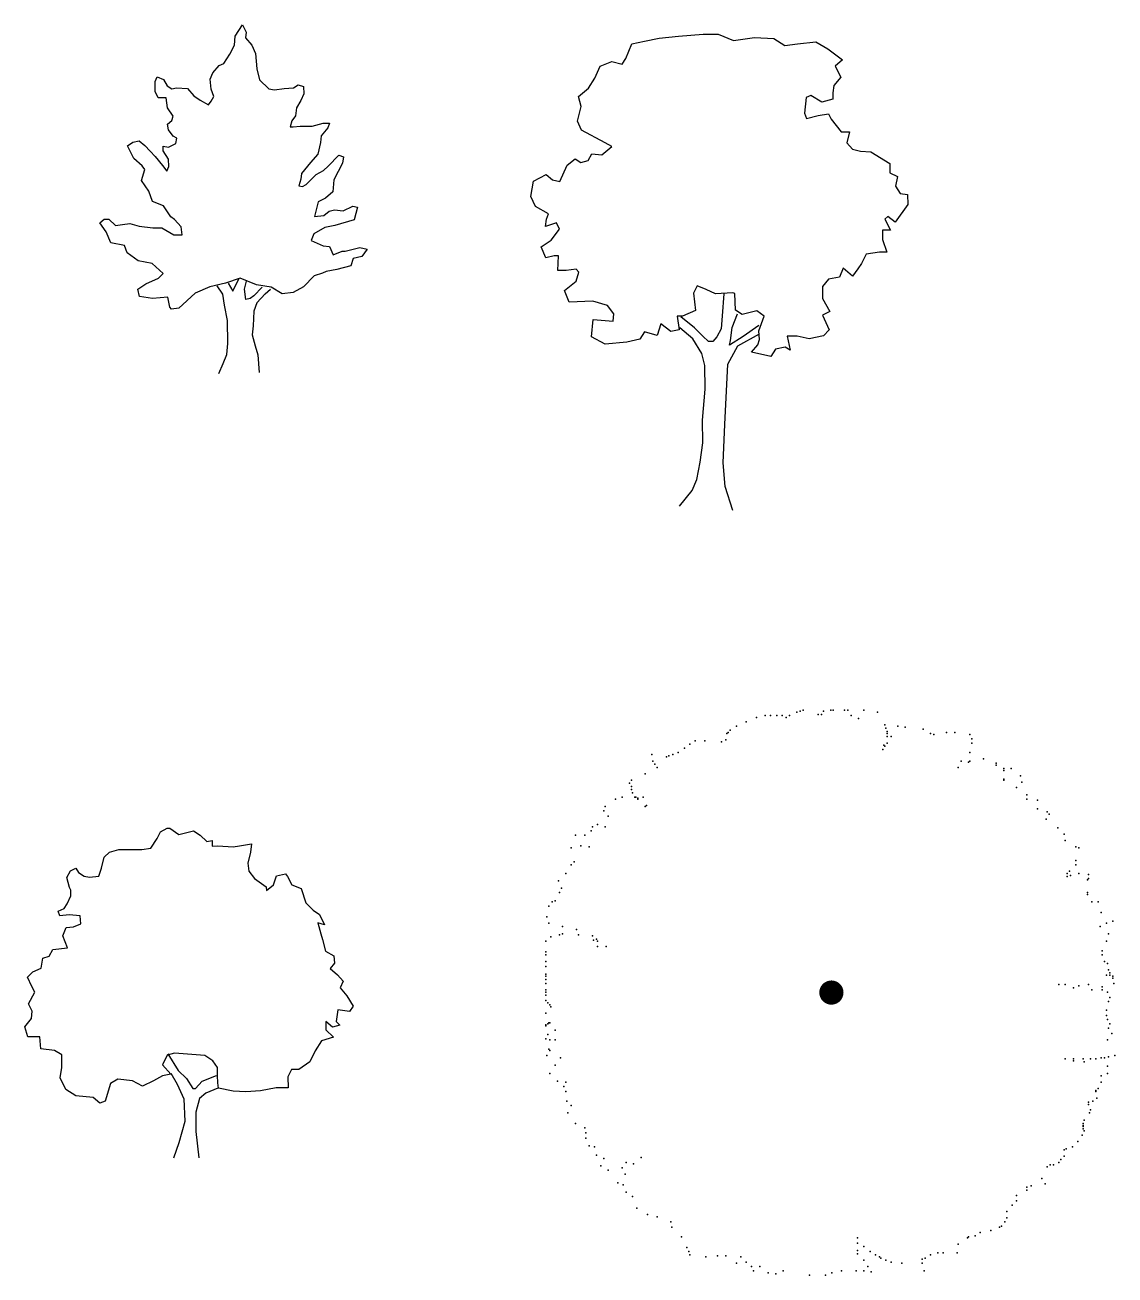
# Model space of a CAD drawing. Header units: metres. Extents: x -282 to 3977, y 160 to 949.
# Drawn here: x 1511.08 to 1534.14, y 296.96 to 323.42 of the extents above; entities that cross this region are included whole.
import ezdxf

# ---------------------------------------------------------------- set-up
doc = ezdxf.new("R2010")
doc.units = ezdxf.units.M
doc.layers.get('0').update_dxf_attribs({"color": 6})
doc.layers.add('Cadastre Land Parcels_SP_EXT', color=7, linetype='Continuous')
doc.styles.get("Standard").update_dxf_attribs({"font": 'ARIAL.TTF'})

# ---------------------------------------------------------------- blocks, each defined once
blk = doc.blocks.new('TREE04E')
for p, q in [((-0.248, 7.475), (-0.095, 7.708)), ((-0.095, 7.708), (-0.016, 7.554)), ((-0.263, 7.281), (-0.248, 7.475)), ((-0.016, 7.554), (-0.032, 7.438)), ((-0.032, 7.438), (0.102, 7.284)), ((-0.361, 7.087), (-0.263, 7.281)), ((0.102, 7.284), (0.181, 7.108)), ((-0.591, 6.853), (-0.492, 6.892)), ((-0.492, 6.892), (-0.361, 7.087)), ((0.181, 7.108), (0.206, 6.782)), ((-0.782, 6.558), (-0.722, 6.697)), ((-0.722, 6.697), (-0.591, 6.853)), ((0.206, 6.782), (0.263, 6.55)), ((-1.942, 6.511), (-1.905, 6.61)), ((-1.941, 6.301), (-1.942, 6.511)), ((-1.905, 6.61), (-1.766, 6.551)), ((-1.766, 6.551), (-1.687, 6.419)), ((-1.687, 6.419), (-1.593, 6.359)), ((-1.593, 6.359), (-1.494, 6.381)), ((-1.494, 6.381), (-1.261, 6.361)), ((-1.261, 6.361), (-1.128, 6.207)), ((-0.758, 6.349), (-0.782, 6.558)), ((0.263, 6.55), (0.463, 6.358)), ((0.463, 6.358), (0.579, 6.337)), ((0.579, 6.337), (0.789, 6.361)), ((0.789, 6.361), (0.983, 6.379)), ((0.983, 6.379), (1.082, 6.44)), ((1.082, 6.44), (1.198, 6.403)), ((1.198, 6.403), (1.199, 6.248)), ((-1.879, 6.163), (-1.941, 6.301)), ((-1.708, 6.164), (-1.879, 6.163)), ((-1.684, 5.954), (-1.708, 6.164)), ((-1.128, 6.207), (-0.989, 6.115)), ((-0.989, 6.115), (-0.816, 6.016)), ((-0.816, 6.016), (-0.756, 6.094)), ((-0.702, 6.194), (-0.758, 6.349)), ((-0.756, 6.094), (-0.702, 6.194)), ((1.139, 6.109), (1.047, 5.954)), ((1.199, 6.248), (1.139, 6.109)), ((-1.566, 5.778), (-1.684, 5.954)), ((1.047, 5.954), (1.026, 5.782)), ((-1.681, 5.606), (-1.588, 5.684)), ((-1.664, 5.49), (-1.681, 5.606)), ((-1.588, 5.684), (-1.566, 5.778)), ((0.949, 5.682), (0.912, 5.549)), ((1.026, 5.782), (0.949, 5.682)), ((0.973, 5.55), (1.127, 5.567)), ((1.127, 5.567), (1.243, 5.568)), ((1.243, 5.568), (1.376, 5.569)), ((1.376, 5.569), (1.608, 5.632)), ((1.608, 5.632), (1.668, 5.632)), ((1.668, 5.632), (1.746, 5.633)), ((1.746, 5.633), (1.708, 5.533)), ((-1.563, 5.353), (-1.664, 5.49)), ((-1.485, 5.315), (-1.563, 5.353)), ((-1.507, 5.199), (-1.485, 5.315)), ((0.912, 5.549), (0.973, 5.55)), ((1.571, 5.361), (1.555, 5.223)), ((1.708, 5.533), (1.571, 5.361)), ((-2.529, 5.152), (-2.413, 5.23)), ((-2.394, 4.882), (-2.529, 5.152)), ((-2.413, 5.23), (-2.281, 5.253)), ((-2.281, 5.253), (-2.164, 5.155)), ((-2.164, 5.155), (-2.047, 5.04)), ((-2.047, 5.04), (-1.947, 4.924)), ((-1.777, 5.141), (-1.661, 5.12)), ((-1.776, 5.042), (-1.777, 5.141)), ((-1.659, 4.871), (-1.776, 5.042)), ((-1.661, 5.12), (-1.507, 5.199)), ((1.555, 5.223), (1.497, 4.973)), ((-2.216, 4.729), (-2.394, 4.882)), ((-1.947, 4.924), (-1.79, 4.732)), ((-1.658, 4.716), (-1.659, 4.871)), ((1.343, 4.795), (1.152, 4.562)), ((1.497, 4.973), (1.343, 4.795)), ((1.714, 4.721), (1.944, 4.955)), ((2.023, 4.784), (1.833, 4.429)), ((1.944, 4.955), (2.039, 4.917)), ((2.039, 4.917), (2.023, 4.784)), ((-2.236, 4.419), (-2.16, 4.652)), ((-2.16, 4.652), (-2.216, 4.729)), ((-1.79, 4.732), (-1.695, 4.617)), ((-1.695, 4.617), (-1.658, 4.716)), ((1.152, 4.562), (1.136, 4.445)), ((1.253, 4.33), (1.461, 4.547)), ((1.461, 4.547), (1.615, 4.626)), ((1.615, 4.626), (1.714, 4.721)), ((-2.079, 4.188), (-2.236, 4.419)), ((1.136, 4.445), (1.098, 4.307)), ((1.098, 4.307), (1.176, 4.291)), ((1.176, 4.291), (1.253, 4.33)), ((1.833, 4.429), (1.812, 4.18)), ((-2, 3.973), (-2.079, 4.188)), ((-1.767, 3.881), (-2, 3.973)), ((1.659, 4.04), (1.505, 3.962)), ((1.812, 4.18), (1.659, 4.04)), ((-1.61, 3.65), (-1.767, 3.881)), ((1.505, 3.962), (1.43, 3.652)), ((1.623, 3.675), (1.738, 3.77)), ((1.738, 3.77), (1.854, 3.793)), ((1.854, 3.793), (2.031, 3.773)), ((2.031, 3.773), (2.24, 3.874)), ((2.24, 3.874), (2.34, 3.852)), ((2.34, 3.852), (2.265, 3.581)), ((-3.118, 3.522), (-3.02, 3.6)), ((-2.979, 3.33), (-3.118, 3.522)), ((-3.02, 3.6), (-2.926, 3.601)), ((-2.926, 3.601), (-2.786, 3.464)), ((-2.786, 3.464), (-2.632, 3.487)), ((-2.632, 3.487), (-2.477, 3.505)), ((-2.477, 3.505), (-2.283, 3.451)), ((-2.283, 3.451), (-1.996, 3.415)), ((-1.533, 3.59), (-1.61, 3.65)), ((-1.393, 3.436), (-1.533, 3.59)), ((1.43, 3.652), (1.623, 3.675)), ((1.857, 3.462), (1.647, 3.421)), ((2.265, 3.581), (1.857, 3.462)), ((-2.883, 3.098), (-2.979, 3.33)), ((-1.996, 3.415), (-1.802, 3.416)), ((-1.802, 3.416), (-1.547, 3.264)), ((-1.547, 3.264), (-1.375, 3.265)), ((-1.375, 3.265), (-1.393, 3.436)), ((1.416, 3.287), (1.356, 3.148)), ((1.647, 3.421), (1.416, 3.287)), ((-2.59, 3.04), (-2.883, 3.098)), ((-2.533, 2.886), (-2.59, 3.04)), ((1.356, 3.148), (1.611, 3.034)), ((1.611, 3.034), (1.744, 3.019)), ((1.744, 3.019), (1.823, 2.842)), ((1.823, 2.842), (2.016, 2.921)), ((2.016, 2.921), (2.076, 2.922)), ((2.076, 2.922), (2.385, 3.001)), ((2.385, 3.001), (2.54, 2.964)), ((2.54, 2.964), (2.426, 2.808)), ((-2.3, 2.716), (-2.533, 2.886)), ((-2.006, 2.658), (-2.3, 2.716)), ((-1.772, 2.449), (-2.006, 2.658)), ((2.249, 2.768), (2.195, 2.613)), ((2.426, 2.808), (2.249, 2.768)), ((-1.871, 2.349), (-1.772, 2.449)), ((1.423, 2.397), (1.192, 2.163)), ((1.594, 2.454), (1.423, 2.397)), ((1.671, 2.493), (1.594, 2.454)), ((1.903, 2.533), (1.671, 2.493)), ((2.195, 2.613), (1.903, 2.533)), ((-2.311, 2.113), (-2.141, 2.231)), ((-2.141, 2.231), (-1.871, 2.349)), ((-0.786, 2.164), (-1.095, 2.029)), ((-0.455, 2.244), (-0.786, 2.164)), ((-0.514, 2.011), (-0.632, 2.187)), ((-0.147, 2.346), (-0.455, 2.244)), ((-0.4, 2.245), (-0.299, 2.074)), ((-0.299, 2.074), (-0.169, 2.346)), ((0.203, 2.211), (-0.147, 2.346)), ((-0.051, 2.115), (-0.013, 2.286)), ((0.319, 2.156), (0.144, 1.978)), ((0.513, 2.158), (0.203, 2.211)), ((0.381, 2.018), (0.496, 2.119)), ((0.746, 2.021), (0.513, 2.158)), ((1.192, 2.163), (0.978, 2.045)), ((-2.272, 1.959), (-2.311, 2.113)), ((-2, 1.922), (-2.272, 1.959)), ((-1.675, 1.947), (-2, 1.922)), ((-1.634, 1.732), (-1.675, 1.947)), ((-1.095, 2.029), (-1.441, 1.717)), ((-0.474, 1.78), (-0.514, 2.011)), ((-0.027, 1.899), (-0.051, 2.115)), ((0.067, 1.922), (-0.027, 1.899)), ((0.144, 1.978), (0.067, 1.922)), ((0.381, 2.018), (0.206, 1.824)), ((0.978, 2.045), (0.746, 2.021)), ((-1.595, 1.693), (-1.634, 1.732)), ((-1.441, 1.717), (-1.595, 1.693)), ((-0.41, 1.454), (-0.474, 1.78)), ((0.146, 1.652), (0.132, 1.342)), ((0.206, 1.824), (0.146, 1.652)), ((-0.407, 0.968), (-0.41, 1.454)), ((0.132, 1.342), (0.112, 1.149)), ((0.112, 1.149), (0.174, 0.917)), ((-0.427, 0.735), (-0.407, 0.968)), ((0.174, 0.917), (0.231, 0.724)), ((-0.595, 0.33), (-0.503, 0.541)), ((-0.503, 0.541), (-0.427, 0.735)), ((0.231, 0.724), (0.256, 0.354))]:
    blk.add_line(p, q)
at = {"flags": 1}
blk.add_attdef('Z', (0, 0), '', height=0.2, dxfattribs=at)
blk = doc.blocks.new('TREE05E')
for p, q in [((-1.748, 9.779), (-1.478, 9.836)), ((-1.478, 9.836), (-1.169, 9.899)), ((-1.169, 9.899), (-0.76, 9.941)), ((-0.76, 9.941), (-0.241, 9.984)), ((-0.241, 9.984), (0.074, 9.987)), ((0.074, 9.987), (0.402, 9.851)), ((0.402, 9.851), (0.849, 9.915)), ((0.849, 9.915), (1.252, 9.896)), ((1.252, 9.896), (1.486, 9.743)), ((1.756, 9.784), (2.143, 9.826)), ((2.143, 9.826), (2.398, 9.673)), ((-1.878, 9.468), (-1.748, 9.779)), ((1.486, 9.743), (1.756, 9.784)), ((2.398, 9.673), (2.71, 9.443)), ((-2.533, 9.054), (-2.419, 9.309)), ((-2.419, 9.309), (-2.171, 9.405)), ((-2.171, 9.405), (-1.955, 9.352)), ((-1.955, 9.352), (-1.878, 9.468)), ((2.71, 9.443), (2.556, 9.31)), ((2.556, 9.31), (2.674, 9.078)), ((-2.669, 8.843), (-2.533, 9.054)), ((2.674, 9.078), (2.521, 8.9)), ((-2.878, 8.664), (-2.669, 8.843)), ((2.521, 8.9), (2.5, 8.745)), ((2.5, 8.745), (2.501, 8.613)), ((-2.821, 8.455), (-2.878, 8.664)), ((1.942, 8.647), (1.906, 8.315)), ((2.036, 8.686), (1.942, 8.647)), ((2.269, 8.55), (2.036, 8.686)), ((2.501, 8.613), (2.269, 8.55)), ((-2.896, 8.145), (-2.821, 8.455)), ((1.906, 8.315), (1.946, 8.199)), ((1.946, 8.199), (2.194, 8.262)), ((2.194, 8.262), (2.409, 8.302)), ((2.409, 8.302), (2.465, 8.187)), ((-2.817, 7.952), (-2.896, 8.145)), ((-2.312, 7.685), (-2.817, 7.952)), ((2.465, 8.187), (2.683, 7.918)), ((-2.173, 7.609), (-2.312, 7.685)), ((2.683, 7.918), (2.854, 7.919)), ((2.854, 7.919), (2.801, 7.686)), ((2.801, 7.686), (2.918, 7.549)), ((-2.674, 7.312), (-2.598, 7.451)), ((-2.598, 7.451), (-2.387, 7.43)), ((-2.387, 7.43), (-2.173, 7.609)), ((2.918, 7.549), (3.09, 7.512)), ((3.09, 7.512), (3.305, 7.497)), ((3.305, 7.497), (3.711, 7.246)), ((-3.273, 6.865), (-3.121, 7.214)), ((-3.121, 7.214), (-2.945, 7.348)), ((-2.945, 7.348), (-2.828, 7.272)), ((-2.828, 7.272), (-2.674, 7.312)), ((3.711, 7.246), (3.711, 7.191)), ((3.711, 7.191), (3.712, 7.052)), ((-3.831, 6.877), (-3.561, 7.017)), ((-3.561, 7.017), (-3.428, 6.902)), ((-3.428, 6.902), (-3.273, 6.865)), ((3.712, 7.052), (3.868, 6.976)), ((3.868, 6.976), (3.831, 6.766)), ((-3.889, 6.551), (-3.831, 6.877)), ((3.831, 6.766), (3.931, 6.612)), ((-3.788, 6.336), (-3.889, 6.551)), ((4.088, 6.381), (3.82, 6.008)), ((3.931, 6.612), (4.086, 6.591)), ((4.086, 6.591), (4.088, 6.381)), ((-3.516, 6.183), (-3.788, 6.336)), ((-3.554, 6.067), (-3.516, 6.183)), ((3.664, 6.123), (3.604, 6.068)), ((3.82, 6.008), (3.664, 6.123)), ((-3.575, 5.912), (-3.554, 6.067)), ((-3.343, 5.991), (-3.575, 5.912)), ((-3.457, 5.625), (-3.282, 5.859)), ((-3.282, 5.859), (-3.343, 5.991)), ((3.722, 5.836), (3.551, 5.835)), ((3.551, 5.835), (3.552, 5.642)), ((3.604, 6.068), (3.722, 5.836)), ((-3.666, 5.486), (-3.457, 5.625)), ((3.552, 5.642), (3.648, 5.371)), ((-3.57, 5.254), (-3.666, 5.486)), ((-3.393, 5.294), (-3.57, 5.254)), ((-3.299, 5.295), (-3.393, 5.294)), ((-3.313, 4.985), (-3.299, 5.295)), ((3.206, 5.329), (3.108, 5.135)), ((3.493, 5.37), (3.206, 5.329)), ((3.648, 5.371), (3.493, 5.37)), ((2.722, 5.033), (2.646, 4.839)), ((2.917, 4.863), (2.722, 5.033)), ((3.108, 5.135), (3.032, 5.018)), ((-3.142, 4.987), (-3.313, 4.985)), ((-2.927, 5.01), (-3.142, 4.987)), ((-2.871, 4.95), (-2.927, 5.01)), ((-2.925, 4.756), (-2.871, 4.95)), ((2.414, 4.798), (2.283, 4.642)), ((2.646, 4.839), (2.414, 4.798)), ((3.032, 5.018), (2.917, 4.863)), ((-3.177, 4.561), (-2.925, 4.756)), ((-3.076, 4.313), (-3.177, 4.561)), ((-0.37, 4.66), (-0.446, 4.505)), ((-0.446, 4.505), (-0.405, 4.135)), ((-0.176, 4.584), (-0.37, 4.66)), ((0.018, 4.492), (-0.176, 4.584)), ((0.388, 4.511), (0.018, 4.492)), ((0.427, 4.495), (0.388, 4.511)), ((2.283, 4.642), (2.285, 4.394)), ((-2.573, 4.333), (-3.076, 4.313)), ((-2.263, 4.242), (-2.573, 4.333)), ((-2.129, 4.066), (-2.263, 4.242)), ((0.195, 4.493), (0.16, 4.023)), ((0.446, 4.141), (0.427, 4.495)), ((2.285, 4.394), (2.442, 4.118)), ((-2.144, 3.911), (-2.129, 4.066)), ((-0.675, 4.017), (-0.791, 4.016)), ((-0.791, 4.016), (-0.75, 3.729)), ((-0.424, 3.77), (-0.713, 4)), ((-0.405, 4.135), (-0.675, 4.017)), ((0.16, 4.023), (0.14, 3.752)), ((0.372, 3.776), (0.486, 4.064)), ((0.585, 4.049), (0.446, 4.141)), ((0.894, 4.128), (0.585, 4.049)), ((1.05, 4.014), (0.894, 4.128)), ((0.936, 3.703), (1.05, 4.014)), ((2.442, 4.118), (2.288, 4.04)), ((2.288, 4.04), (2.423, 3.731)), ((-2.606, 3.576), (-2.57, 3.946)), ((-2.57, 3.946), (-2.144, 3.911)), ((-1.138, 3.858), (-1.213, 3.609)), ((-0.926, 3.689), (-1.138, 3.858)), ((-0.75, 3.729), (-0.926, 3.689)), ((-0.461, 3.537), (-0.734, 3.767)), ((-0.246, 3.594), (-0.424, 3.77)), ((0.14, 3.752), (0.047, 3.58)), ((0.335, 3.505), (0.372, 3.776)), ((0.935, 3.819), (0.605, 3.584)), ((2.423, 3.731), (2.308, 3.598)), ((-2.317, 3.423), (-2.606, 3.576)), ((-1.853, 3.466), (-2.317, 3.423)), ((-1.583, 3.529), (-1.853, 3.466)), ((-1.485, 3.684), (-1.583, 3.529)), ((-1.213, 3.609), (-1.485, 3.684)), ((-0.265, 3.229), (-0.461, 3.537)), ((-0.129, 3.479), (-0.246, 3.594)), ((-0.035, 3.48), (-0.129, 3.479)), ((0.047, 3.58), (-0.035, 3.48)), ((0.605, 3.584), (0.319, 3.405)), ((0.319, 3.405), (0.335, 3.505)), ((0.491, 3.39), (0.953, 3.642)), ((0.916, 3.41), (0.954, 3.526)), ((0.954, 3.526), (0.936, 3.703)), ((1.75, 3.593), (1.534, 3.592)), ((1.534, 3.592), (1.597, 3.299)), ((1.999, 3.535), (1.75, 3.593)), ((2.308, 3.598), (1.999, 3.535)), ((-0.202, 2.976), (-0.265, 3.229)), ((0.284, 3.002), (0.491, 3.39)), ((0.785, 3.254), (0.916, 3.41)), ((1.189, 3.163), (0.785, 3.254)), ((1.287, 3.319), (1.189, 3.163)), ((1.497, 3.359), (1.287, 3.319)), ((1.597, 3.299), (1.497, 3.359)), ((-0.198, 2.473), (-0.202, 2.976)), ((0.217, 1.724), (0.284, 3.002)), ((-0.254, 1.814), (-0.198, 2.473)), ((-0.25, 1.334), (-0.254, 1.814)), ((0.184, 0.911), (0.217, 1.724)), ((-0.302, 0.924), (-0.25, 1.334)), ((-0.377, 0.559), (-0.302, 0.924)), ((0.227, 0.409), (0.184, 0.911)), ((-0.474, 0.326), (-0.377, 0.559)), ((-0.743, -0.008), (-0.474, 0.326)), ((0.386, -0.093), (0.227, 0.409))]:
    blk.add_line(p, q)
at = {"flags": 1}
blk.add_attdef('Z', (0, 0), '', height=0.2, dxfattribs=at)
blk = doc.blocks.new('TREE09E')
for p, q in [((-0.591, 7.111), (-0.454, 7.19)), ((-0.454, 7.19), (-0.399, 7.19)), ((-0.399, 7.19), (-0.204, 7.053)), ((-0.799, 6.761), (-0.668, 6.972)), ((-0.668, 6.972), (-0.591, 7.111)), ((-0.204, 7.053), (0.105, 7.133)), ((0.105, 7.133), (0.244, 7.04)), ((0.244, 7.04), (0.383, 6.903)), ((0.383, 6.903), (0.499, 6.926)), ((0.499, 6.926), (0.5, 6.81)), ((-1.787, 6.577), (-1.671, 6.677)), ((-1.671, 6.677), (-1.478, 6.734)), ((-1.478, 6.734), (-1.13, 6.737)), ((-1.13, 6.737), (-0.992, 6.738)), ((-0.992, 6.738), (-0.799, 6.761)), ((0.5, 6.81), (0.616, 6.811)), ((0.616, 6.811), (0.942, 6.792)), ((0.942, 6.792), (1.08, 6.815)), ((1.08, 6.815), (1.329, 6.855)), ((1.313, 6.678), (1.254, 6.446)), ((1.329, 6.855), (1.313, 6.678)), ((-1.84, 6.344), (-1.787, 6.577)), ((1.254, 6.446), (1.278, 6.275)), ((-2.574, 6.145), (-2.497, 6.284)), ((-2.517, 5.935), (-2.574, 6.145)), ((-2.497, 6.284), (-2.382, 6.34)), ((-2.382, 6.34), (-2.326, 6.246)), ((-2.326, 6.246), (-2.209, 6.17)), ((-2.209, 6.17), (-2.093, 6.149)), ((-2.093, 6.149), (-1.9, 6.172)), ((-1.9, 6.172), (-1.84, 6.344)), ((1.278, 6.275), (1.395, 6.121)), ((1.395, 6.121), (1.645, 5.946)), ((1.8, 5.986), (1.859, 6.18)), ((1.859, 6.18), (2.052, 6.22)), ((2.052, 6.22), (2.091, 6.165)), ((2.091, 6.165), (2.187, 5.989)), ((-2.494, 5.875), (-2.517, 5.935)), ((-2.493, 5.759), (-2.494, 5.875)), ((1.645, 5.946), (1.646, 5.869)), ((1.646, 5.869), (1.8, 5.986)), ((2.187, 5.989), (2.381, 5.913)), ((2.381, 5.913), (2.483, 5.604)), ((-2.629, 5.487), (-2.569, 5.587)), ((-2.569, 5.587), (-2.493, 5.759)), ((2.483, 5.604), (2.639, 5.451)), ((-2.762, 5.431), (-2.629, 5.487)), ((-2.722, 5.331), (-2.762, 5.431)), ((-2.529, 5.355), (-2.722, 5.331)), ((-2.296, 5.335), (-2.529, 5.355)), ((-2.279, 5.163), (-2.296, 5.335)), ((2.639, 5.451), (2.772, 5.358)), ((2.772, 5.358), (2.873, 5.143)), ((-2.663, 4.906), (-2.587, 5.084)), ((-2.587, 5.084), (-2.433, 5.101)), ((-2.433, 5.101), (-2.279, 5.163)), ((2.735, 5.181), (2.797, 4.949)), ((2.873, 5.143), (2.735, 5.181)), ((-2.562, 4.658), (-2.663, 4.906)), ((2.797, 4.949), (2.837, 4.833)), ((2.837, 4.833), (2.894, 4.585)), ((-2.948, 4.478), (-2.871, 4.617)), ((-2.871, 4.617), (-2.562, 4.658)), ((2.894, 4.585), (3.072, 4.487)), ((-3.122, 4.228), (-3.085, 4.439)), ((-3.085, 4.439), (-2.948, 4.478)), ((3.09, 4.332), (2.996, 4.215)), ((3.072, 4.487), (3.09, 4.332)), ((-3.408, 4.033), (-3.293, 4.15)), ((-3.313, 3.834), (-3.408, 4.033)), ((-3.293, 4.15), (-3.122, 4.228)), ((2.996, 4.215), (3.152, 4.084)), ((3.152, 4.084), (3.269, 3.947)), ((-3.387, 3.469), (-3.251, 3.719)), ((-3.251, 3.719), (-3.313, 3.834)), ((3.269, 3.947), (3.21, 3.808)), ((3.21, 3.808), (3.349, 3.638)), ((-3.309, 3.315), (-3.387, 3.469)), ((3.349, 3.638), (3.484, 3.423)), ((-3.324, 3.16), (-3.309, 3.315)), ((3.158, 3.343), (3.121, 3.094)), ((3.407, 3.307), (3.158, 3.343)), ((3.484, 3.423), (3.407, 3.307)), ((-3.461, 2.982), (-3.324, 3.16)), ((-3.398, 2.772), (-3.461, 2.982)), ((2.906, 3.093), (2.907, 2.916)), ((3.045, 2.978), (2.906, 3.093)), ((2.907, 2.916), (3.063, 2.762)), ((3.199, 3.017), (3.045, 2.978)), ((3.121, 3.094), (3.199, 3.017)), ((-3.15, 2.774), (-3.398, 2.772)), ((-3.126, 2.52), (-3.15, 2.774)), ((2.815, 2.683), (2.678, 2.472)), ((3.063, 2.762), (2.815, 2.683)), ((-2.838, 2.484), (-3.126, 2.52)), ((-2.682, 2.391), (-2.838, 2.484)), ((-2.68, 2.12), (-2.682, 2.391)), ((-0.455, 2.386), (-0.553, 2.176)), ((-0.3, 2.426), (-0.455, 2.386)), ((-0.438, 2.409), (-0.22, 2.062)), ((0.341, 2.376), (-0.3, 2.426)), ((2.678, 2.472), (2.564, 2.239)), ((-2.717, 1.904), (-2.68, 2.12)), ((-0.553, 2.176), (-0.374, 1.984)), ((0.513, 2.261), (0.341, 2.376)), ((0.614, 2.124), (0.513, 2.261)), ((0.615, 1.953), (0.614, 2.124)), ((2.564, 2.239), (2.333, 2.082)), ((-2.599, 1.657), (-2.717, 1.904)), ((-1.496, 1.875), (-1.65, 1.78)), ((-1.186, 1.839), (-1.496, 1.875)), ((-0.551, 1.943), (-0.744, 1.842)), ((-0.374, 1.984), (-0.551, 1.943)), ((-0.374, 2), (-0.24, 1.769)), ((-0.22, 2.062), (-0.047, 1.887)), ((-0.047, 1.887), (0.092, 1.678)), ((0.285, 1.834), (0.593, 1.952)), ((0.617, 1.798), (0.615, 1.953)), ((2.179, 2.081), (2.102, 1.926)), ((2.102, 1.926), (2.104, 1.693)), ((2.333, 2.082), (2.179, 2.081)), ((-2.383, 1.52), (-2.599, 1.657)), ((-1.65, 1.78), (-1.763, 1.409)), ((-0.975, 1.725), (-1.186, 1.839)), ((-0.744, 1.842), (-0.975, 1.725)), ((-0.24, 1.769), (-0.099, 1.461)), ((0.092, 1.678), (0.148, 1.678)), ((0.148, 1.678), (0.285, 1.834)), ((0.617, 1.682), (0.364, 1.58)), ((0.634, 1.682), (0.617, 1.798)), ((0.944, 1.623), (0.634, 1.682)), ((1.215, 1.609), (0.944, 1.623)), ((1.524, 1.628), (1.215, 1.609)), ((1.855, 1.691), (1.524, 1.628)), ((2.104, 1.693), (1.855, 1.691)), ((-2.018, 1.484), (-2.383, 1.52)), ((-1.879, 1.369), (-2.018, 1.484)), ((-1.763, 1.409), (-1.879, 1.369)), ((-0.099, 1.461), (-0.079, 0.98)), ((0.232, 1.463), (0.152, 1.175)), ((0.364, 1.58), (0.232, 1.463)), ((0.152, 1.175), (0.155, 0.766)), ((-0.079, 0.98), (-0.208, 0.531)), ((-0.208, 0.531), (-0.322, 0.204)), ((0.155, 0.766), (0.22, 0.208))]:
    blk.add_line(p, q)
at = {"flags": 1}
blk.add_attdef('Z', (0, 0), '', height=0.2, dxfattribs=at)
blk = doc.blocks.new('TREE1')
at = {"const_width": 0.256}
blk.add_lwpolyline([(-0.128, 0, 1), (0.128, 0, 1)], format="xyb", close=True, dxfattribs=at)
for p in [(-1.402, 5.865), (-1.29, 5.865), (-1.155, 5.865), (-1.043, 5.865), (-0.886, 5.865), (-0.729, 5.932), (-0.662, 5.955), (-0.594, 5.978), (-0.28, 5.888), (-0.213, 5.888), (-0.168, 5.955), (-0.012, 5.978), (0.034, 5.978), (0.28, 5.978), (0.347, 5.978), (0.415, 5.865), (0.684, 5.978), (0.975, 5.932), (0.975, 5.932), (-2.008, 5.641), (-1.806, 5.731), (-1.582, 5.82), (-0.954, 5.82), (0.572, 5.798), (1.133, 5.664), (1.155, 5.596), (1.402, 5.641), (1.559, 5.618), (1.94, 5.573), (-2.883, 5.327), (-2.883, 5.327), (-2.681, 5.327), (-2.322, 5.304), (-2.232, 5.35), (-2.21, 5.484), (-2.187, 5.506), (-2.142, 5.551), (1.177, 5.529), (1.177, 5.484), (1.177, 5.417), (1.267, 5.417), (2.097, 5.484), (2.164, 5.462), (2.433, 5.506), (2.613, 5.506), (2.927, 5.462), (2.972, 5.372), (-3.802, 5.036), (-3.353, 5.036), (-3.241, 5.08), (-3.107, 5.17), (-2.995, 5.259), (1.088, 5.147), (1.088, 5.147), (1.11, 5.237), (1.133, 5.215), (1.177, 5.282), (2.927, 5.08), (2.972, 5.282), (2.972, 5.282), (-3.779, 4.901), (-3.735, 4.833), (-3.69, 4.766), (-3.488, 4.99), (-3.443, 5.013), (2.68, 4.766), (2.747, 4.901), (2.904, 4.878), (2.927, 4.901), (3.218, 4.945), (3.488, 4.856), (3.488, 4.811), (-3.937, 4.631), (3.645, 4.744), (3.645, 4.699), (3.645, 4.519), (3.802, 4.744), (4.004, 4.587), (-4.273, 4.43), (-4.228, 4.497), (-4.228, 4.363), (-4.228, 4.295), (3.645, 4.497), (3.914, 4.34), (4.026, 4.452), (-4.565, 4.093), (-4.43, 4.138), (-4.206, 4.228), (-4.161, 4.138), (-4.139, 4.138), (-4.093, 4.116), (-4.093, 4.093), (-3.981, 4.138), (4.138, 4.183), (4.138, 4.093), (4.362, 4.071), (-4.812, 3.847), (-4.789, 3.936), (-4.721, 3.735), (-3.937, 3.936), (-3.914, 3.959), (4.362, 3.891), (4.564, 3.824), (4.609, 3.779), (-5.058, 3.51), (-4.946, 3.555), (-4.789, 3.51), (4.542, 3.667), (4.788, 3.488), (-5.417, 3.33), (-5.215, 3.33), (-5.08, 3.421), (4.923, 3.353), (4.946, 3.218), (-5.507, 3.062), (-5.305, 3.107), (-5.126, 3.084), (5.17, 3.084), (5.237, 3.062), (-5.507, 2.702), (-5.44, 2.77), (5.17, 2.792), (5.17, 2.702), (-5.619, 2.523), (4.99, 2.523), (4.99, 2.456), (5.035, 2.568), (5.058, 2.478), (5.237, 2.523), (5.416, 2.388), (5.439, 2.501), (5.439, 2.411), (-5.776, 2.366), (-5.754, 2.12), (-5.708, 2.209), (5.416, 2.12), (-5.91, 1.918), (-5.843, 1.94), (5.416, 2.074), (5.507, 1.918), (5.641, 1.918), (-6.022, 1.604), (-5.978, 1.828), (5.708, 1.693), (5.708, 1.693), (-5.978, 1.469), (-5.686, 1.401), (-5.394, 1.334), (5.686, 1.401), (5.821, 1.469), (5.955, 1.514), (-6.045, 1.087), (-5.933, 1.178), (-5.754, 1.222), (-5.686, 1.245), (-5.35, 1.222), (-5.058, 1.2), (-5.036, 1.11), (-4.968, 1.133), (-4.946, 1.087), (5.821, 1.087), (5.865, 1.245), (-6.045, 0.863), (-6.045, 0.796), (-4.946, 0.975), (-4.767, 0.975), (5.73, 0.886), (5.73, 0.796), (-6.045, 0.661), (-6.045, 0.549), (5.775, 0.661), (5.843, 0.617), (-6.045, 0.392), (-6.045, 0.347), (-6.045, 0.28), (5.821, 0.37), (5.865, 0.482), (5.888, 0.415), (5.888, 0.37), (5.955, 0.347), (5.955, 0.303), (-6.045, 0.191), (-6.045, 0.056), (-6.045, 0.011), (4.811, 0.168), (4.946, 0.168), (5.125, 0.101), (5.125, 0.101), (5.237, 0.146), (5.439, 0.168), (5.507, 0.056), (5.73, 0.123), (5.73, 0.056), (5.843, 0.011), (5.843, 0.011), (5.977, 0.191), (-6.045, -0.056), (-6.045, -0.168), (-6, -0.214), (-5.955, -0.258), (5.865, -0.191), (5.888, -0.101), (-6.045, -0.437), (-5.933, -0.303), (5.821, -0.37), (5.821, -0.482), (5.821, -0.482), (-6.045, -0.684), (-6.045, -0.707), (-6, -0.662), (-5.978, -0.64), (-5.955, -0.64), (5.843, -0.572), (5.865, -0.751), (5.888, -0.662), (-6.045, -0.976), (-6, -0.886), (-5.955, -0.998), (-5.843, -0.796), (-5.843, -0.998), (5.843, -0.998), (5.933, -0.864), (-5.978, -1.2), (-5.955, -1.223), (-6.022, -1.335), (-5.843, -1.537), (-5.731, -1.38), (4.946, -1.402), (4.946, -1.402), (5.125, -1.402), (5.125, -1.447), (5.125, -1.447), (5.327, -1.402), (5.349, -1.469), (5.484, -1.402), (5.596, -1.402), (5.708, -1.38), (5.775, -1.38), (5.843, -1.559), (5.865, -1.357), (6, -1.335), (-5.955, -1.716), (5.708, -1.761), (5.843, -1.716), (-5.798, -1.873), (-5.664, -1.985), (-5.619, -1.896), (-5.619, -2.097), (5.596, -2.075), (5.596, -2.097), (5.641, -2.03), (5.708, -1.896), (-5.596, -2.299), (5.439, -2.322), (5.439, -2.366), (5.529, -2.299), (5.619, -2.232), (-5.574, -2.546), (-5.507, -2.389), (5.461, -2.546), (5.484, -2.479), (-5.417, -2.77), (-5.215, -2.86), (5.327, -2.77), (5.327, -2.815), (5.327, -2.838), (5.327, -2.883), (5.349, -2.703), (-5.193, -2.972), (-5.193, -3.084), (5.215, -3.152), (5.304, -3.017), (5.349, -2.927), (5.349, -2.927), (-5.126, -3.241), (-5.013, -3.264), (4.923, -3.331), (4.968, -3.309), (5.102, -3.264), (-4.968, -3.443), (-4.879, -3.667), (-4.812, -3.511), (-4.34, -3.6), (-4.184, -3.623), (-4.184, -3.623), (-4.026, -3.488), (4.564, -3.69), (4.632, -3.645), (4.699, -3.645), (4.811, -3.6), (4.856, -3.533), (4.923, -3.466), (-4.721, -3.757), (-4.43, -3.712), (-4.363, -3.847), (4.452, -3.937), (-4.52, -4.026), (-4.407, -4.071), (-4.34, -4.228), (4.138, -4.116), (4.138, -4.183), (4.228, -4.094), (4.52, -4.049), (-4.206, -4.318), (3.824, -4.498), (3.914, -4.295), (3.914, -4.295), (3.914, -4.295), (3.914, -4.408), (-4.116, -4.565), (-3.892, -4.699), (-3.69, -4.744), (3.712, -4.632), (-3.398, -4.856), (-3.376, -4.968), (3.555, -4.968), (3.6, -4.946), (3.667, -4.856), (3.712, -4.767), (-3.174, -5.17), (0.549, -5.193), (2.882, -5.193), (2.904, -5.17), (3.039, -5.148), (3.151, -5.081), (3.376, -5.036), (-3.062, -5.395), (-3.017, -5.484), (-2.995, -5.552), (0.549, -5.305), (0.549, -5.462), (0.549, -5.529), (0.684, -5.372), (0.819, -5.484), (0.931, -5.552), (2.097, -5.552), (2.254, -5.507), (2.366, -5.507), (2.658, -5.507), (2.68, -5.327), (-2.658, -5.596), (-2.411, -5.574), (-2.232, -5.574), (-2.008, -5.731), (-1.918, -5.596), (-1.806, -5.709), (-1.694, -5.798), (-1.514, -5.798), (0.684, -5.664), (0.774, -5.798), (1.021, -5.596), (1.021, -5.596), (1.043, -5.619), (1.155, -5.664), (1.267, -5.709), (1.491, -5.731), (1.917, -5.641), (1.917, -5.731), (1.985, -5.619), (-1.649, -5.888), (-1.335, -5.933), (-1.178, -5.955), (-1.021, -5.888), (-1.021, -5.888), (-0.46, -5.978), (-0.124, -5.978), (0.011, -5.933), (0.213, -5.888), (0.527, -5.888), (0.684, -5.888), (0.841, -5.91), (1.963, -5.888)]:
    blk.add_point(p)
at = {"flags": 1}
blk.add_attdef('Z', (0, 0), '', height=0.2, dxfattribs=at)

msp = doc.modelspace()

# ---------------------------------------------------------------- block references
at = {"layer": 'Cadastre Land Parcels_SP_EXT'}
for name, p in [('TREE04E', (1515.778, 315.71)), ('TREE05E', (1525.669, 313.238)), ('TREE1', (1528.142, 302.938)), ('TREE09E', (1514.541, 299.23))]:
    msp.add_blockref(name, p, dxfattribs=at)

doc.saveas('drawing.dxf')
